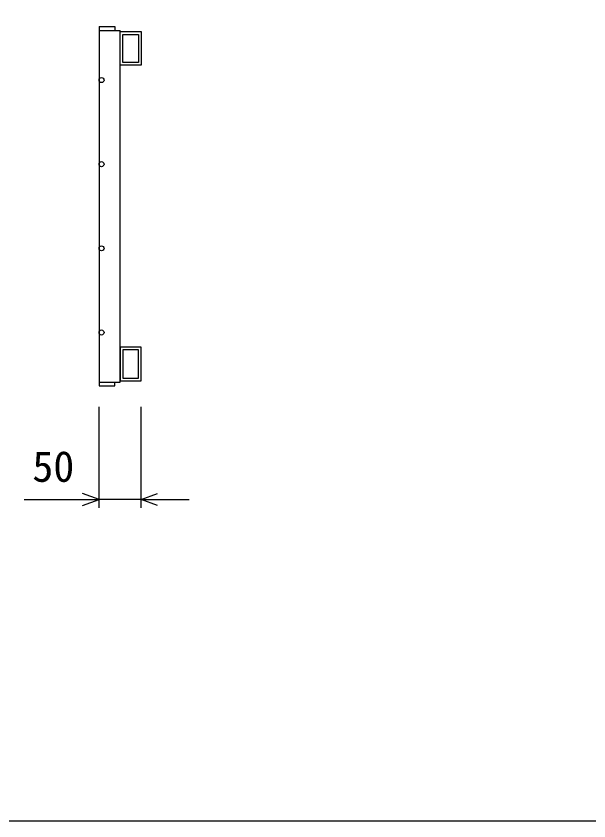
# Model space of a CAD drawing. Units: millimetres, scale not verified. Extents: x -12600 to 12600, y -8910 to 8910.
# Drawn here: x -2075 to -1394, y -2073 to -1117 of the extents above; entities that cross this region are included whole.
import ezdxf
from ezdxf.enums import TextEntityAlignment as Align

# ---------------------------------------------------------------- set-up
doc = ezdxf.new("R2010")
doc.units = ezdxf.units.MM
doc.header["$LTSCALE"] = 30
doc.layers.add('0-0_DIM', color=7, linetype='Continuous', lineweight=25)
doc.layers.add('0-2_HATCH', color=6, linetype='Continuous', lineweight=25)
doc.styles.add('ＭＳ ゴシック', font='')
doc.styles.get('ＭＳ ゴシック').set_extended_font_data('MS Gothic')

msp = doc.modelspace()

# ---------------------------------------------------------------- linework, layer by layer
at = {"layer": '0-0_DIM'}
for p, q in [((-1976.56, -1701.47), (-1976.56, -1581.47)), ((-1926.56, -1701.47), (-1926.56, -1581.47)), ((-2065.72, -1691.47), (-1976.56, -1691.47)), ((-1926.56, -1691.47), (-1976.56, -1691.47)), ((-1926.56, -1691.47), (-1869.5, -1691.47))]:
    msp.add_line(p, q, dxfattribs=at)
msp.add_lwpolyline([(-4631.52, -2073.43), (1868.48, -2073.43), (1868.48, 1926.57), (-4631.52, 1926.57)], close=True, dxfattribs=at)
for points in [[(-1996.02, -1698.55), (-1976.56, -1691.47), (-1996.02, -1684.39)], [(-1907.11, -1698.55), (-1926.56, -1691.47), (-1907.11, -1684.39)]]:
    msp.add_lwpolyline(points, dxfattribs=at)
at = {"layer": '0-2_HATCH'}
for p, q in [((-1976.56, -1129.47), (-1976.56, -1556.47)), ((-1976.56, -1133.97), (-1951.56, -1133.97)), ((-1951.56, -1551.97), (-1951.56, -1133.97)), ((-1976.56, -1551.97), (-1951.56, -1551.97))]:
    msp.add_line(p, q, dxfattribs=at)
for points in [[(-1976.56, -1129.47), (-1957.56, -1129.47), (-1957.56, -1133.97)], [(-1976.56, -1556.47), (-1957.56, -1556.47), (-1957.56, -1551.97)]]:
    msp.add_lwpolyline(points, dxfattribs=at)
for points in [[(-1951.56, -1135.47), (-1926.56, -1135.47), (-1926.56, -1175.47), (-1951.56, -1175.47)], [(-1948.36, -1138.67), (-1929.76, -1138.67), (-1929.76, -1172.27), (-1948.36, -1172.27)], [(-1951.56, -1550.47), (-1926.56, -1550.47), (-1926.56, -1510.47), (-1951.56, -1510.47)], [(-1948.36, -1547.27), (-1929.76, -1547.27), (-1929.76, -1513.67), (-1948.36, -1513.67)]]:
    msp.add_lwpolyline(points, close=True, dxfattribs=at)
for centre in [(-1973.56, -1192.97), (-1973.56, -1292.97), (-1973.56, -1392.97), (-1973.56, -1492.97)]:
    msp.add_circle(centre, 3, dxfattribs=at)

# ---------------------------------------------------------------- texts
at = {"layer": '0-0_DIM', "style": 'ＭＳ ゴシック'}
msp.add_text('50', height=36.66, dxfattribs=at).set_placement((-2055.84, -1681.47), align=Align.BOTTOM_LEFT)

doc.saveas('drawing.dxf')
